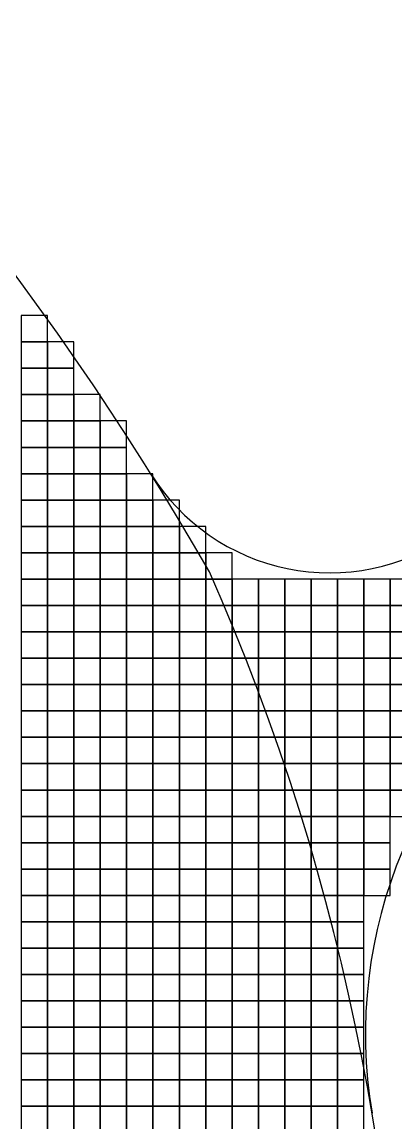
# Model space of a CAD drawing. Extents: x -160257 to 160150, y 7001 to 122208.
# Drawn here: x 136562 to 143652, y 74900 to 95784 of the extents above; entities that cross this region are included whole.
import ezdxf

# ---------------------------------------------------------------- set-up
doc = ezdxf.new("R2010")
doc.units = 0
doc.header["$LTSCALE"] = 1000
doc.header["$MEASUREMENT"] = 0
doc.layers.add('A-G-VISIBLE', color=9, linetype='Continuous')

# ---------------------------------------------------------------- blocks, each defined once
blk = doc.blocks.new('dasd')
at = {"layer": 'A-G-VISIBLE', "linetype": 'Continuous'}
for centre, radius, start, end in [((-132803.822, 42108.688), 57.677, 29.84645, 67.5516), ((-132751.517, 42141.372), 4, 211.9998, 304.8773), ((-132793.207, 42119.965), 43.092, 332.8786, 23.8551), ((-132741.838, 42128.615), 9, 124.8773, 189.5588)]:
    blk.add_arc(centre, radius, start, end, dxfattribs=at)

msp = doc.modelspace()

# ---------------------------------------------------------------- linework, layer by layer
at = {"elevation": 2850}
for points in [[(136545, 89716), (137045, 89716), (137045, 90216), (136545, 90216)], [(136545, 89216), (137045, 89216), (137045, 89716), (136545, 89716)], [(137045, 89216), (137545, 89216), (137545, 89716), (137045, 89716)], [(136545, 88716), (137045, 88716), (137045, 89216), (136545, 89216)], [(137045, 88716), (137545, 88716), (137545, 89216), (137045, 89216)], [(136545, 88216), (137045, 88216), (137045, 88716), (136545, 88716)], [(137045, 88216), (137545, 88216), (137545, 88716), (137045, 88716)], [(137545, 88216), (138045, 88216), (138045, 88716), (137545, 88716)], [(136545, 87716), (137045, 87716), (137045, 88216), (136545, 88216)], [(137045, 87716), (137545, 87716), (137545, 88216), (137045, 88216)], [(137545, 87716), (138045, 87716), (138045, 88216), (137545, 88216)], [(138045, 87716), (138545, 87716), (138545, 88216), (138045, 88216)], [(136545, 87216), (137045, 87216), (137045, 87716), (136545, 87716)], [(137045, 87216), (137545, 87216), (137545, 87716), (137045, 87716)], [(137545, 87216), (138045, 87216), (138045, 87716), (137545, 87716)], [(138045, 87216), (138545, 87216), (138545, 87716), (138045, 87716)], [(136545, 86716), (137045, 86716), (137045, 87216), (136545, 87216)], [(137045, 86716), (137545, 86716), (137545, 87216), (137045, 87216)], [(137545, 86716), (138045, 86716), (138045, 87216), (137545, 87216)], [(138045, 86716), (138545, 86716), (138545, 87216), (138045, 87216)], [(138545, 86716), (139045, 86716), (139045, 87216), (138545, 87216)], [(136545, 86216), (137045, 86216), (137045, 86716), (136545, 86716)], [(137045, 86216), (137545, 86216), (137545, 86716), (137045, 86716)], [(137545, 86216), (138045, 86216), (138045, 86716), (137545, 86716)], [(138045, 86216), (138545, 86216), (138545, 86716), (138045, 86716)], [(138545, 86216), (139045, 86216), (139045, 86716), (138545, 86716)], [(139045, 86216), (139545, 86216), (139545, 86716), (139045, 86716)], [(136545, 85716), (137045, 85716), (137045, 86216), (136545, 86216)], [(137045, 85716), (137545, 85716), (137545, 86216), (137045, 86216)], [(137545, 85716), (138045, 85716), (138045, 86216), (137545, 86216)], [(138045, 85716), (138545, 85716), (138545, 86216), (138045, 86216)], [(138545, 85716), (139045, 85716), (139045, 86216), (138545, 86216)], [(139045, 85716), (139545, 85716), (139545, 86216), (139045, 86216)], [(139545, 85716), (140045, 85716), (140045, 86216), (139545, 86216)], [(136545, 85216), (137045, 85216), (137045, 85716), (136545, 85716)], [(137045, 85216), (137545, 85216), (137545, 85716), (137045, 85716)], [(137545, 85216), (138045, 85216), (138045, 85716), (137545, 85716)], [(138045, 85216), (138545, 85216), (138545, 85716), (138045, 85716)], [(138545, 85216), (139045, 85216), (139045, 85716), (138545, 85716)], [(139045, 85216), (139545, 85216), (139545, 85716), (139045, 85716)], [(139545, 85216), (140045, 85216), (140045, 85716), (139545, 85716)], [(140045, 85216), (140545, 85216), (140545, 85716), (140045, 85716)], [(136545, 84716), (137045, 84716), (137045, 85216), (136545, 85216)], [(137045, 84716), (137545, 84716), (137545, 85216), (137045, 85216)], [(137545, 84716), (138045, 84716), (138045, 85216), (137545, 85216)], [(138045, 84716), (138545, 84716), (138545, 85216), (138045, 85216)], [(138545, 84716), (139045, 84716), (139045, 85216), (138545, 85216)], [(139045, 84716), (139545, 84716), (139545, 85216), (139045, 85216)], [(139545, 84716), (140045, 84716), (140045, 85216), (139545, 85216)], [(140045, 84716), (140545, 84716), (140545, 85216), (140045, 85216)], [(140545, 84716), (141045, 84716), (141045, 85216), (140545, 85216)], [(141045, 84716), (141545, 84716), (141545, 85216), (141045, 85216)], [(141545, 84716), (142045, 84716), (142045, 85216), (141545, 85216)], [(142045, 84716), (142545, 84716), (142545, 85216), (142045, 85216)], [(142545, 84716), (143045, 84716), (143045, 85216), (142545, 85216)], [(143045, 84716), (143545, 84716), (143545, 85216), (143045, 85216)], [(143545, 84716), (144045, 84716), (144045, 85216), (143545, 85216)], [(136545, 84216), (137045, 84216), (137045, 84716), (136545, 84716)], [(137045, 84216), (137545, 84216), (137545, 84716), (137045, 84716)], [(137545, 84216), (138045, 84216), (138045, 84716), (137545, 84716)], [(138045, 84216), (138545, 84216), (138545, 84716), (138045, 84716)], [(138545, 84216), (139045, 84216), (139045, 84716), (138545, 84716)], [(139045, 84216), (139545, 84216), (139545, 84716), (139045, 84716)], [(139545, 84216), (140045, 84216), (140045, 84716), (139545, 84716)], [(140045, 84216), (140545, 84216), (140545, 84716), (140045, 84716)], [(140545, 84216), (141045, 84216), (141045, 84716), (140545, 84716)], [(141045, 84216), (141545, 84216), (141545, 84716), (141045, 84716)], [(141545, 84216), (142045, 84216), (142045, 84716), (141545, 84716)], [(142045, 84216), (142545, 84216), (142545, 84716), (142045, 84716)], [(142545, 84216), (143045, 84216), (143045, 84716), (142545, 84716)], [(143045, 84216), (143545, 84216), (143545, 84716), (143045, 84716)], [(143545, 84216), (144045, 84216), (144045, 84716), (143545, 84716)], [(136545, 83716), (137045, 83716), (137045, 84216), (136545, 84216)], [(137045, 83716), (137545, 83716), (137545, 84216), (137045, 84216)], [(137545, 83716), (138045, 83716), (138045, 84216), (137545, 84216)], [(138045, 83716), (138545, 83716), (138545, 84216), (138045, 84216)], [(138545, 83716), (139045, 83716), (139045, 84216), (138545, 84216)], [(139045, 83716), (139545, 83716), (139545, 84216), (139045, 84216)], [(139545, 83716), (140045, 83716), (140045, 84216), (139545, 84216)], [(140045, 83716), (140545, 83716), (140545, 84216), (140045, 84216)], [(140545, 83716), (141045, 83716), (141045, 84216), (140545, 84216)], [(141045, 83716), (141545, 83716), (141545, 84216), (141045, 84216)], [(141545, 83716), (142045, 83716), (142045, 84216), (141545, 84216)], [(142045, 83716), (142545, 83716), (142545, 84216), (142045, 84216)], [(142545, 83716), (143045, 83716), (143045, 84216), (142545, 84216)], [(143045, 83716), (143545, 83716), (143545, 84216), (143045, 84216)], [(143545, 83716), (144045, 83716), (144045, 84216), (143545, 84216)], [(136545, 83216), (137045, 83216), (137045, 83716), (136545, 83716)], [(137045, 83216), (137545, 83216), (137545, 83716), (137045, 83716)], [(137545, 83216), (138045, 83216), (138045, 83716), (137545, 83716)], [(138045, 83216), (138545, 83216), (138545, 83716), (138045, 83716)], [(138545, 83216), (139045, 83216), (139045, 83716), (138545, 83716)], [(139045, 83216), (139545, 83216), (139545, 83716), (139045, 83716)], [(139545, 83216), (140045, 83216), (140045, 83716), (139545, 83716)], [(140045, 83216), (140545, 83216), (140545, 83716), (140045, 83716)], [(140545, 83216), (141045, 83216), (141045, 83716), (140545, 83716)], [(141045, 83216), (141545, 83216), (141545, 83716), (141045, 83716)], [(141545, 83216), (142045, 83216), (142045, 83716), (141545, 83716)], [(142045, 83216), (142545, 83216), (142545, 83716), (142045, 83716)], [(142545, 83216), (143045, 83216), (143045, 83716), (142545, 83716)], [(143045, 83216), (143545, 83216), (143545, 83716), (143045, 83716)], [(143545, 83216), (144045, 83216), (144045, 83716), (143545, 83716)], [(136545, 82716), (137045, 82716), (137045, 83216), (136545, 83216)], [(137045, 82716), (137545, 82716), (137545, 83216), (137045, 83216)], [(137545, 82716), (138045, 82716), (138045, 83216), (137545, 83216)], [(138045, 82716), (138545, 82716), (138545, 83216), (138045, 83216)], [(138545, 82716), (139045, 82716), (139045, 83216), (138545, 83216)], [(139045, 82716), (139545, 82716), (139545, 83216), (139045, 83216)], [(139545, 82716), (140045, 82716), (140045, 83216), (139545, 83216)], [(140045, 82716), (140545, 82716), (140545, 83216), (140045, 83216)], [(140545, 82716), (141045, 82716), (141045, 83216), (140545, 83216)], [(141045, 82716), (141545, 82716), (141545, 83216), (141045, 83216)], [(141545, 82716), (142045, 82716), (142045, 83216), (141545, 83216)], [(142045, 82716), (142545, 82716), (142545, 83216), (142045, 83216)], [(142545, 82716), (143045, 82716), (143045, 83216), (142545, 83216)], [(143045, 82716), (143545, 82716), (143545, 83216), (143045, 83216)], [(143545, 82716), (144045, 82716), (144045, 83216), (143545, 83216)], [(136545, 82216), (137045, 82216), (137045, 82716), (136545, 82716)], [(137045, 82216), (137545, 82216), (137545, 82716), (137045, 82716)], [(137545, 82216), (138045, 82216), (138045, 82716), (137545, 82716)], [(138045, 82216), (138545, 82216), (138545, 82716), (138045, 82716)], [(138545, 82216), (139045, 82216), (139045, 82716), (138545, 82716)], [(139045, 82216), (139545, 82216), (139545, 82716), (139045, 82716)], [(139545, 82216), (140045, 82216), (140045, 82716), (139545, 82716)], [(140045, 82216), (140545, 82216), (140545, 82716), (140045, 82716)], [(140545, 82216), (141045, 82216), (141045, 82716), (140545, 82716)], [(141045, 82216), (141545, 82216), (141545, 82716), (141045, 82716)], [(141545, 82216), (142045, 82216), (142045, 82716), (141545, 82716)], [(142045, 82216), (142545, 82216), (142545, 82716), (142045, 82716)], [(142545, 82216), (143045, 82216), (143045, 82716), (142545, 82716)], [(143045, 82216), (143545, 82216), (143545, 82716), (143045, 82716)], [(143545, 82216), (144045, 82216), (144045, 82716), (143545, 82716)], [(136545, 81716), (137045, 81716), (137045, 82216), (136545, 82216)], [(137045, 81716), (137545, 81716), (137545, 82216), (137045, 82216)], [(137545, 81716), (138045, 81716), (138045, 82216), (137545, 82216)], [(138045, 81716), (138545, 81716), (138545, 82216), (138045, 82216)], [(138545, 81716), (139045, 81716), (139045, 82216), (138545, 82216)], [(139045, 81716), (139545, 81716), (139545, 82216), (139045, 82216)], [(139545, 81716), (140045, 81716), (140045, 82216), (139545, 82216)], [(140045, 81716), (140545, 81716), (140545, 82216), (140045, 82216)], [(140545, 81716), (141045, 81716), (141045, 82216), (140545, 82216)], [(141045, 81716), (141545, 81716), (141545, 82216), (141045, 82216)], [(141545, 81716), (142045, 81716), (142045, 82216), (141545, 82216)], [(142045, 81716), (142545, 81716), (142545, 82216), (142045, 82216)], [(142545, 81716), (143045, 81716), (143045, 82216), (142545, 82216)], [(143045, 81716), (143545, 81716), (143545, 82216), (143045, 82216)], [(143545, 81716), (144045, 81716), (144045, 82216), (143545, 82216)], [(136545, 81216), (137045, 81216), (137045, 81716), (136545, 81716)], [(137045, 81216), (137545, 81216), (137545, 81716), (137045, 81716)], [(137545, 81216), (138045, 81216), (138045, 81716), (137545, 81716)], [(138045, 81216), (138545, 81216), (138545, 81716), (138045, 81716)], [(138545, 81216), (139045, 81216), (139045, 81716), (138545, 81716)], [(139045, 81216), (139545, 81216), (139545, 81716), (139045, 81716)], [(139545, 81216), (140045, 81216), (140045, 81716), (139545, 81716)], [(140045, 81216), (140545, 81216), (140545, 81716), (140045, 81716)], [(140545, 81216), (141045, 81216), (141045, 81716), (140545, 81716)], [(141045, 81216), (141545, 81216), (141545, 81716), (141045, 81716)], [(141545, 81216), (142045, 81216), (142045, 81716), (141545, 81716)], [(142045, 81216), (142545, 81216), (142545, 81716), (142045, 81716)], [(142545, 81216), (143045, 81216), (143045, 81716), (142545, 81716)], [(143045, 81216), (143545, 81216), (143545, 81716), (143045, 81716)], [(143545, 81216), (144045, 81216), (144045, 81716), (143545, 81716)], [(136545, 80716), (137045, 80716), (137045, 81216), (136545, 81216)], [(137045, 80716), (137545, 80716), (137545, 81216), (137045, 81216)], [(137545, 80716), (138045, 80716), (138045, 81216), (137545, 81216)], [(138045, 80716), (138545, 80716), (138545, 81216), (138045, 81216)], [(138545, 80716), (139045, 80716), (139045, 81216), (138545, 81216)], [(139045, 80716), (139545, 80716), (139545, 81216), (139045, 81216)], [(139545, 80716), (140045, 80716), (140045, 81216), (139545, 81216)], [(140045, 80716), (140545, 80716), (140545, 81216), (140045, 81216)], [(140545, 80716), (141045, 80716), (141045, 81216), (140545, 81216)], [(141045, 80716), (141545, 80716), (141545, 81216), (141045, 81216)], [(141545, 80716), (142045, 80716), (142045, 81216), (141545, 81216)], [(142045, 80716), (142545, 80716), (142545, 81216), (142045, 81216)], [(142545, 80716), (143045, 80716), (143045, 81216), (142545, 81216)], [(143045, 80716), (143545, 80716), (143545, 81216), (143045, 81216)], [(143545, 80716), (144045, 80716), (144045, 81216), (143545, 81216)], [(136545, 80216), (137045, 80216), (137045, 80716), (136545, 80716)], [(137045, 80216), (137545, 80216), (137545, 80716), (137045, 80716)], [(137545, 80216), (138045, 80216), (138045, 80716), (137545, 80716)], [(138045, 80216), (138545, 80216), (138545, 80716), (138045, 80716)], [(138545, 80216), (139045, 80216), (139045, 80716), (138545, 80716)], [(139045, 80216), (139545, 80216), (139545, 80716), (139045, 80716)], [(139545, 80216), (140045, 80216), (140045, 80716), (139545, 80716)], [(140045, 80216), (140545, 80216), (140545, 80716), (140045, 80716)], [(140545, 80216), (141045, 80216), (141045, 80716), (140545, 80716)], [(141045, 80216), (141545, 80216), (141545, 80716), (141045, 80716)], [(141545, 80216), (142045, 80216), (142045, 80716), (141545, 80716)], [(142045, 80216), (142545, 80216), (142545, 80716), (142045, 80716)], [(142545, 80216), (143045, 80216), (143045, 80716), (142545, 80716)], [(143045, 80216), (143545, 80216), (143545, 80716), (143045, 80716)], [(136545, 79716), (137045, 79716), (137045, 80216), (136545, 80216)], [(137045, 79716), (137545, 79716), (137545, 80216), (137045, 80216)], [(137545, 79716), (138045, 79716), (138045, 80216), (137545, 80216)], [(138045, 79716), (138545, 79716), (138545, 80216), (138045, 80216)], [(138545, 79716), (139045, 79716), (139045, 80216), (138545, 80216)], [(139045, 79716), (139545, 79716), (139545, 80216), (139045, 80216)], [(139545, 79716), (140045, 79716), (140045, 80216), (139545, 80216)], [(140045, 79716), (140545, 79716), (140545, 80216), (140045, 80216)], [(140545, 79716), (141045, 79716), (141045, 80216), (140545, 80216)], [(141045, 79716), (141545, 79716), (141545, 80216), (141045, 80216)], [(141545, 79716), (142045, 79716), (142045, 80216), (141545, 80216)], [(142045, 79716), (142545, 79716), (142545, 80216), (142045, 80216)], [(142545, 79716), (143045, 79716), (143045, 80216), (142545, 80216)], [(143045, 79716), (143545, 79716), (143545, 80216), (143045, 80216)], [(136545, 79216), (137045, 79216), (137045, 79716), (136545, 79716)], [(137045, 79216), (137545, 79216), (137545, 79716), (137045, 79716)], [(137545, 79216), (138045, 79216), (138045, 79716), (137545, 79716)], [(138045, 79216), (138545, 79216), (138545, 79716), (138045, 79716)], [(138545, 79216), (139045, 79216), (139045, 79716), (138545, 79716)], [(139045, 79216), (139545, 79216), (139545, 79716), (139045, 79716)], [(139545, 79216), (140045, 79216), (140045, 79716), (139545, 79716)], [(140045, 79216), (140545, 79216), (140545, 79716), (140045, 79716)], [(140545, 79216), (141045, 79216), (141045, 79716), (140545, 79716)], [(141045, 79216), (141545, 79216), (141545, 79716), (141045, 79716)], [(141545, 79216), (142045, 79216), (142045, 79716), (141545, 79716)], [(142045, 79216), (142545, 79216), (142545, 79716), (142045, 79716)], [(142545, 79216), (143045, 79216), (143045, 79716), (142545, 79716)], [(143045, 79216), (143545, 79216), (143545, 79716), (143045, 79716)], [(136545, 78716), (137045, 78716), (137045, 79216), (136545, 79216)], [(137045, 78716), (137545, 78716), (137545, 79216), (137045, 79216)], [(137545, 78716), (138045, 78716), (138045, 79216), (137545, 79216)], [(138045, 78716), (138545, 78716), (138545, 79216), (138045, 79216)], [(138545, 78716), (139045, 78716), (139045, 79216), (138545, 79216)], [(139045, 78716), (139545, 78716), (139545, 79216), (139045, 79216)], [(139545, 78716), (140045, 78716), (140045, 79216), (139545, 79216)], [(140045, 78716), (140545, 78716), (140545, 79216), (140045, 79216)], [(140545, 78716), (141045, 78716), (141045, 79216), (140545, 79216)], [(141045, 78716), (141545, 78716), (141545, 79216), (141045, 79216)], [(141545, 78716), (142045, 78716), (142045, 79216), (141545, 79216)], [(142045, 78716), (142545, 78716), (142545, 79216), (142045, 79216)], [(142545, 78716), (143045, 78716), (143045, 79216), (142545, 79216)], [(136545, 78216), (137045, 78216), (137045, 78716), (136545, 78716)], [(137045, 78216), (137545, 78216), (137545, 78716), (137045, 78716)], [(137545, 78216), (138045, 78216), (138045, 78716), (137545, 78716)], [(138045, 78216), (138545, 78216), (138545, 78716), (138045, 78716)], [(138545, 78216), (139045, 78216), (139045, 78716), (138545, 78716)], [(139045, 78216), (139545, 78216), (139545, 78716), (139045, 78716)], [(139545, 78216), (140045, 78216), (140045, 78716), (139545, 78716)], [(140045, 78216), (140545, 78216), (140545, 78716), (140045, 78716)], [(140545, 78216), (141045, 78216), (141045, 78716), (140545, 78716)], [(141045, 78216), (141545, 78216), (141545, 78716), (141045, 78716)], [(141545, 78216), (142045, 78216), (142045, 78716), (141545, 78716)], [(142045, 78216), (142545, 78216), (142545, 78716), (142045, 78716)], [(142545, 78216), (143045, 78216), (143045, 78716), (142545, 78716)], [(136545, 77716), (137045, 77716), (137045, 78216), (136545, 78216)], [(137045, 77716), (137545, 77716), (137545, 78216), (137045, 78216)], [(137545, 77716), (138045, 77716), (138045, 78216), (137545, 78216)], [(138045, 77716), (138545, 77716), (138545, 78216), (138045, 78216)], [(138545, 77716), (139045, 77716), (139045, 78216), (138545, 78216)], [(139045, 77716), (139545, 77716), (139545, 78216), (139045, 78216)], [(139545, 77716), (140045, 77716), (140045, 78216), (139545, 78216)], [(140045, 77716), (140545, 77716), (140545, 78216), (140045, 78216)], [(140545, 77716), (141045, 77716), (141045, 78216), (140545, 78216)], [(141045, 77716), (141545, 77716), (141545, 78216), (141045, 78216)], [(141545, 77716), (142045, 77716), (142045, 78216), (141545, 78216)], [(142045, 77716), (142545, 77716), (142545, 78216), (142045, 78216)], [(142545, 77716), (143045, 77716), (143045, 78216), (142545, 78216)], [(136545, 77216), (137045, 77216), (137045, 77716), (136545, 77716)], [(137045, 77216), (137545, 77216), (137545, 77716), (137045, 77716)], [(137545, 77216), (138045, 77216), (138045, 77716), (137545, 77716)], [(138045, 77216), (138545, 77216), (138545, 77716), (138045, 77716)], [(138545, 77216), (139045, 77216), (139045, 77716), (138545, 77716)], [(139045, 77216), (139545, 77216), (139545, 77716), (139045, 77716)], [(139545, 77216), (140045, 77216), (140045, 77716), (139545, 77716)], [(140045, 77216), (140545, 77216), (140545, 77716), (140045, 77716)], [(140545, 77216), (141045, 77216), (141045, 77716), (140545, 77716)], [(141045, 77216), (141545, 77216), (141545, 77716), (141045, 77716)], [(141545, 77216), (142045, 77216), (142045, 77716), (141545, 77716)], [(142045, 77216), (142545, 77216), (142545, 77716), (142045, 77716)], [(142545, 77216), (143045, 77216), (143045, 77716), (142545, 77716)], [(136545, 76716), (137045, 76716), (137045, 77216), (136545, 77216)], [(137045, 76716), (137545, 76716), (137545, 77216), (137045, 77216)], [(137545, 76716), (138045, 76716), (138045, 77216), (137545, 77216)], [(138045, 76716), (138545, 76716), (138545, 77216), (138045, 77216)], [(138545, 76716), (139045, 76716), (139045, 77216), (138545, 77216)], [(139045, 76716), (139545, 76716), (139545, 77216), (139045, 77216)], [(139545, 76716), (140045, 76716), (140045, 77216), (139545, 77216)], [(140045, 76716), (140545, 76716), (140545, 77216), (140045, 77216)], [(140545, 76716), (141045, 76716), (141045, 77216), (140545, 77216)], [(141045, 76716), (141545, 76716), (141545, 77216), (141045, 77216)], [(141545, 76716), (142045, 76716), (142045, 77216), (141545, 77216)], [(142045, 76716), (142545, 76716), (142545, 77216), (142045, 77216)], [(142545, 76716), (143045, 76716), (143045, 77216), (142545, 77216)], [(136545, 76216), (137045, 76216), (137045, 76716), (136545, 76716)], [(137045, 76216), (137545, 76216), (137545, 76716), (137045, 76716)], [(137545, 76216), (138045, 76216), (138045, 76716), (137545, 76716)], [(138045, 76216), (138545, 76216), (138545, 76716), (138045, 76716)], [(138545, 76216), (139045, 76216), (139045, 76716), (138545, 76716)], [(139045, 76216), (139545, 76216), (139545, 76716), (139045, 76716)], [(139545, 76216), (140045, 76216), (140045, 76716), (139545, 76716)], [(140045, 76216), (140545, 76216), (140545, 76716), (140045, 76716)], [(140545, 76216), (141045, 76216), (141045, 76716), (140545, 76716)], [(141045, 76216), (141545, 76216), (141545, 76716), (141045, 76716)], [(141545, 76216), (142045, 76216), (142045, 76716), (141545, 76716)], [(142045, 76216), (142545, 76216), (142545, 76716), (142045, 76716)], [(142545, 76216), (143045, 76216), (143045, 76716), (142545, 76716)], [(136545, 75716), (137045, 75716), (137045, 76216), (136545, 76216)], [(137045, 75716), (137545, 75716), (137545, 76216), (137045, 76216)], [(137545, 75716), (138045, 75716), (138045, 76216), (137545, 76216)], [(138045, 75716), (138545, 75716), (138545, 76216), (138045, 76216)], [(138545, 75716), (139045, 75716), (139045, 76216), (138545, 76216)], [(139045, 75716), (139545, 75716), (139545, 76216), (139045, 76216)], [(139545, 75716), (140045, 75716), (140045, 76216), (139545, 76216)], [(140045, 75716), (140545, 75716), (140545, 76216), (140045, 76216)], [(140545, 75716), (141045, 75716), (141045, 76216), (140545, 76216)], [(141045, 75716), (141545, 75716), (141545, 76216), (141045, 76216)], [(141545, 75716), (142045, 75716), (142045, 76216), (141545, 76216)], [(142045, 75716), (142545, 75716), (142545, 76216), (142045, 76216)], [(142545, 75716), (143045, 75716), (143045, 76216), (142545, 76216)], [(136545, 75216), (137045, 75216), (137045, 75716), (136545, 75716)], [(137045, 75216), (137545, 75216), (137545, 75716), (137045, 75716)], [(137545, 75216), (138045, 75216), (138045, 75716), (137545, 75716)], [(138045, 75216), (138545, 75216), (138545, 75716), (138045, 75716)], [(138545, 75216), (139045, 75216), (139045, 75716), (138545, 75716)], [(139045, 75216), (139545, 75216), (139545, 75716), (139045, 75716)], [(139545, 75216), (140045, 75216), (140045, 75716), (139545, 75716)], [(140045, 75216), (140545, 75216), (140545, 75716), (140045, 75716)], [(140545, 75216), (141045, 75216), (141045, 75716), (140545, 75716)], [(141045, 75216), (141545, 75216), (141545, 75716), (141045, 75716)], [(141545, 75216), (142045, 75216), (142045, 75716), (141545, 75716)], [(142045, 75216), (142545, 75216), (142545, 75716), (142045, 75716)], [(142545, 75216), (143045, 75216), (143045, 75716), (142545, 75716)], [(136545, 74716), (137045, 74716), (137045, 75216), (136545, 75216)], [(137045, 74716), (137545, 74716), (137545, 75216), (137045, 75216)], [(137545, 74716), (138045, 74716), (138045, 75216), (137545, 75216)], [(138045, 74716), (138545, 74716), (138545, 75216), (138045, 75216)], [(138545, 74716), (139045, 74716), (139045, 75216), (138545, 75216)], [(139045, 74716), (139545, 74716), (139545, 75216), (139045, 75216)], [(139545, 74716), (140045, 74716), (140045, 75216), (139545, 75216)], [(140045, 74716), (140545, 74716), (140545, 75216), (140045, 75216)], [(140545, 74716), (141045, 74716), (141045, 75216), (140545, 75216)], [(141045, 74716), (141545, 74716), (141545, 75216), (141045, 75216)], [(141545, 74716), (142045, 74716), (142045, 75216), (141545, 75216)], [(142045, 74716), (142545, 74716), (142545, 75216), (142045, 75216)], [(142545, 74716), (143045, 74716), (143045, 75216), (142545, 75216)]]:
    msp.add_lwpolyline(points, close=True, dxfattribs=at)

# ---------------------------------------------------------------- block references
at = {"xscale": 1000, "yscale": 1000, "zscale": 1000}
msp.add_blockref('dasd', (132893911, -42052037, 2850), dxfattribs=at)

doc.saveas('drawing.dxf')
